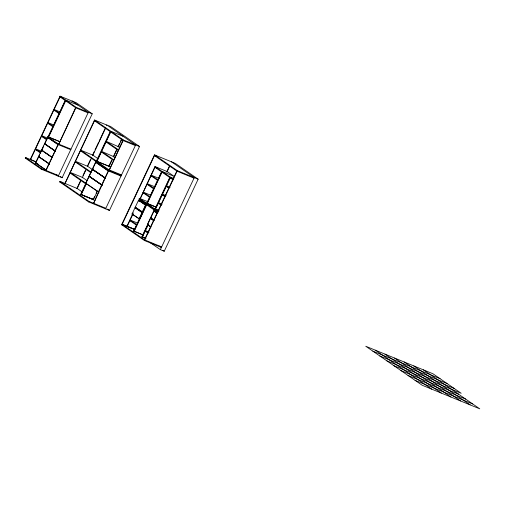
<?xml version="1.0" encoding="UTF-8"?>
<svg xmlns="http://www.w3.org/2000/svg" width="505" height="505" viewBox="0 0 505 505"><rect width="100%" height="100%" fill="white"/><g stroke="black" fill="none" stroke-linecap="round" stroke-linejoin="round"><path stroke-width="0.76" d="M36.259 161.998L30.262 159.466L60.044 96.177L76.154 102.685L92.226 113.802L62.147 177.728L41.328 169.207L25.25 158.09L25.515 157.528L36.108 161.865M30.515 159.643L60.032 96.916L61.465 97.503M59.836 141.634L47.83 136.716L47.565 137.284L58.454 144.834L47.533 137.429L44.579 143.71L55.499 151.115M35.533 162.926L46.454 170.33L35.533 162.926L38.487 156.645L38.999 156.853M38.487 156.645L49.414 164.056L38.55 156.518L41.505 150.237L42.016 150.446M41.505 150.237L52.425 157.648L41.562 150.111L44.522 143.837L45.027 144.045M38.304 164.422L35.647 163.191L39.668 154.637M40.337 153.211L43.695 146.084M44.364 144.657L65.158 100.463M41.492 151.475L42.805 148.678M48.31 136.994L65.682 100.072L77.884 105.072M60.076 141.804L48.594 137.101L65.669 100.817L67.102 101.404M71.981 101.739L72.247 101.177M41.328 169.207L41.593 168.638L25.515 157.528M45.949 170.128L48.903 163.847M51.92 157.44L48.96 163.721L49.471 163.929L41.511 158.425M44.522 143.837L54.931 151.033L51.977 157.314L52.482 157.522L51.258 156.676M54.988 150.907L57.949 144.626M47.83 136.716L58.271 143.938L58.006 144.499L70.713 149.707M75.599 107.685L58.782 144.146L76.122 107.294L60.044 96.177M135.624 144.992L106.776 124.95L110.645 126.534L139.525 146.501L109.446 210.434L88.627 201.912L59.741 181.939L60.007 181.371L77.208 188.491L80.901 180.651M106.473 125.587L106.738 125.025L94.536 120.026L65.006 183.492L94.523 120.764L96.676 121.648M77.025 188.169L80.364 181.068M82.99 175.481L85.383 170.412M87.687 165.507L90.37 159.801M92.718 154.814L94.403 151.229M95.066 149.821L98.424 142.694M99.087 141.286L105.128 128.44M82.239 177.798L86.267 169.244M87.605 166.391L91.632 157.838M92.63 155.717L105.722 127.904M85.698 183.227L98.86 192.184L85.698 183.227L88.949 176.321L102.111 185.278L98.317 182.652M99.731 174.307L92.263 169.289L89.013 176.195L102.174 185.152L98.374 182.526M105.482 178.12L92.32 169.162L95.571 162.25L96.083 162.459M110.746 167.496L108.846 166.183L96.133 160.975L95.603 162.105L108.733 171.208L95.571 162.25M97.364 191.294L93.412 199.69L80.705 194.343L110.216 131.622M86.323 183.113L80.958 194.52L93.16 199.519L94.498 196.666M92.358 170.286L93.147 168.619M81.21 194.696L86.481 183.492M112.394 159.359L109.099 166.36L96.897 161.36L110.728 131.969L112.16 132.556M88.627 201.912L88.893 201.343L60.007 181.371M96.12 193.219L97.181 190.966M108.846 166.183L111.605 160.312M113.284 156.752L116.75 149.385M118.063 146.589L119.653 143.205M120.329 141.779L121.358 139.588M113.53 156.935L117.002 149.562M118.233 146.955L121.939 139.064M98.355 191.976L101.606 185.07M101.663 184.944L104.914 178.038L92.263 169.289M104.971 177.911L108.221 170.999M96.133 160.975L108.815 169.743L108.285 170.873L120.992 176.081M98.652 191.913L93.64 203.288L108.537 170.911M122.898 140.39L109.326 169.951L123.422 139.999L94.536 120.026M105.577 208.849L135.656 144.916M159.511 246.143L161.411 247.456L144.462 240.519L121.623 224.725L154.498 154.858L175.317 163.386L198.156 179.174L164.245 251.237L160.375 249.653L150.225 242.64M154.486 155.603L122.141 224.334L134.854 229.541M132.057 214.013L135.012 207.732L135.517 207.94L142.505 212.775L139.55 219.056L132.057 214.013L139.55 219.056M135.258 207.202L138.509 200.289L139.02 200.498L146.008 205.333L142.757 212.239L135.258 207.202L142.757 212.239M147.915 201.785L139.443 198.314L138.913 199.443L158.04 212.668M133.219 212.826L126.888 226.278L134.317 229.396M138.761 201.053L139.418 199.652L141.11 200.416M146.993 203.395L162.036 171.429L174.238 176.422L167.193 171.555L154.991 166.555L140.207 198.699L154.978 167.294L157.131 168.178M127.14 226.455L133.08 213.842M139.014 201.23L139.67 199.828M139.045 218.848L142 212.567L135.012 207.732M142.252 212.031L145.503 205.125L138.509 200.289M145.958 204.317L146.488 203.187L156.07 207.037M134.185 231.328L133.68 230.974L146.21 204.348L146.715 204.695L134.185 231.328L143.521 235.147M161.518 171.814L146.74 203.218L156.582 207.391M133.932 231.151L146.463 204.525M147.252 203.566L162.023 172.167L163.462 172.754M166.745 171.788L169.434 166.082M166.928 172.117L169.768 166.082M150.522 226.783L147.34 224.586L150.294 218.305L153.35 220.268M154.36 220.407L150.547 217.769L153.798 210.863L157.484 213.268M154.195 210.011L154.732 208.881L159.081 210.736M148.363 224.409L142.429 237.022L141.924 236.675L154.454 210.048L154.044 211.62M169.762 177.514L154.984 208.918L155.489 209.266L170.267 177.867L171.706 178.454M148.11 224.239L142.176 236.851L146.021 238.493M150.749 218.633L151.412 217.232M155.237 209.089L170.28 177.122L173.871 178.593M154.303 211.797L154.959 210.396L156.398 210.983M144.474 239.78L176.819 171.043M144.462 240.519L177.337 170.652L154.498 154.858M160.375 249.653L194.286 177.59L171.448 161.802M92.226 113.802L88.356 112.217L58.277 176.144L56.345 174.812M76.122 107.294L88.324 112.287L72.284 101.101M88.059 112.855L75.857 107.855L59.779 96.745M122.942 136.224L110.74 131.231L96.897 161.36M59.861 111.832L54.123 109.478L59.249 113.025M55.291 110.633L53.858 110.046L58.984 113.587M123.422 139.999L139.525 146.501M135.359 145.56L123.151 140.56L94.271 120.594M155.193 155.887L156.607 156.468M177.337 170.652L198.156 179.174M107.464 142.543L106.025 141.956L118.202 150.37M194.021 178.158L177.072 171.214L154.233 155.426M53.688 124.956L47.943 122.601L53.075 126.149M49.111 123.757L47.678 123.169L52.81 126.717M102.767 152.529L101.328 151.942L113.505 160.356M159.151 178.442L151.26 175.21L157.794 179.73M153.141 176.655L150.989 175.772L157.528 180.298M170.134 187.248L166.543 185.777L169.516 187.835M48.07 137.493L49.509 138.08M81.861 151.311L80.428 150.724L96.12 161.575M167.717 186.932L166.278 186.345L168.657 187.986M47.508 138.08L41.77 135.731L46.896 139.273M42.938 136.88L41.505 136.293L46.63 139.841M58.271 143.938L70.984 149.139M154.448 186.629L147.271 183.687L153.804 188.207M148.438 184.843L146.999 184.249L153.539 188.775M108.815 169.743L121.528 174.951M44.579 143.71L54.275 150.269M121.257 175.513L108.55 170.311L95.868 161.543M166.145 195.725L162.553 194.255L165.526 196.312M163.727 195.41L162.288 194.823L165.261 196.874M54.931 151.033L55.443 151.241M77.334 162.749L75.182 161.871L90.875 172.723M92.32 169.162L99.788 174.181M41.562 150.111L42.073 150.32M150.458 195.107L143.281 192.165L149.815 196.685M144.449 193.32L143.01 192.733L149.549 197.253M41.334 151.203L35.59 148.855L40.722 152.403M36.764 150.01L35.325 149.417L40.457 152.964M104.914 178.038L105.425 178.246M162.155 204.203L158.564 202.732L161.537 204.79M38.55 156.518L40.28 157.573M155.704 209.209L158.576 210.383M145.503 205.125L146.008 205.333M25.25 158.09L26.664 158.671M35.647 163.191L38.771 164.542M41.593 168.638L58.542 175.582M142 212.567L142.505 212.775M150.547 217.769L153.596 219.732M59.741 181.939L61.862 182.804M80.705 194.343L92.907 199.342M147.34 224.586L151.027 226.985M88.893 201.343L105.842 208.287M137.335 222.989L130.157 220.047L136.697 224.567M131.325 221.203L129.892 220.616L136.426 225.135M149.032 232.092L145.446 230.621L148.413 232.672M146.614 231.77L145.181 231.183L148.148 233.241M134.601 229.365L121.888 224.163L144.727 239.951L161.676 246.894M121.623 224.725L123.037 225.306M133.68 230.974L143.262 234.97M141.924 236.675L145.509 238.145M372.816 351.127L440.038 378.655M379.861 356L447.083 383.529M386.906 360.873L454.128 388.402M393.951 365.74L461.172 393.269L432.993 373.788L365.772 346.26L422.13 385.227L479.75 408.823L423.392 369.856M400.995 370.613L458.616 394.209M408.04 375.486L465.66 399.083M415.085 380.353L472.705 403.949M154.991 166.555L173.505 179.357M154.726 167.123L173.24 179.919M119.78 147.271L106.296 141.387L118.467 149.808M115.077 157.257L101.593 151.374L113.77 159.795M413.784 365.923L470.149 404.89M404.183 361.99L460.541 400.957M394.582 358.058L450.94 397.025M384.974 354.125L441.338 393.092M375.373 350.192L431.731 389.159M97.919 158.627L92.895 155.155L80.693 150.155L96.392 161.013M158.299 203.3L161.272 205.358M139.443 198.314L158.57 211.538M139.178 198.875L157.667 211.664M58.258 144.537L46.081 170.406M153.798 210.863L157.611 213.495M101.05 175.058L104.851 177.678M100.994 175.178L104.787 177.804M92.674 169.775L87.649 166.303L75.447 161.303L91.146 172.155M150.294 218.305L153.476 220.502M89.518 176.403L90.786 177.28M92.049 178.151L97.111 181.655M89.461 176.529L97.055 181.775M86.828 180.424L82.435 177.388L70.233 172.388L85.926 183.239M42.685 150.749L43.91 151.595M45.134 152.441L50.033 155.83M69.968 172.956L85.661 183.807M60.215 176.397L62.147 177.728M107.514 209.102L109.446 210.434M76.956 188.314L82.088 191.862M91.721 198.522L94.927 200.737M162.976 250.36L164.245 251.237"/></g></svg>
